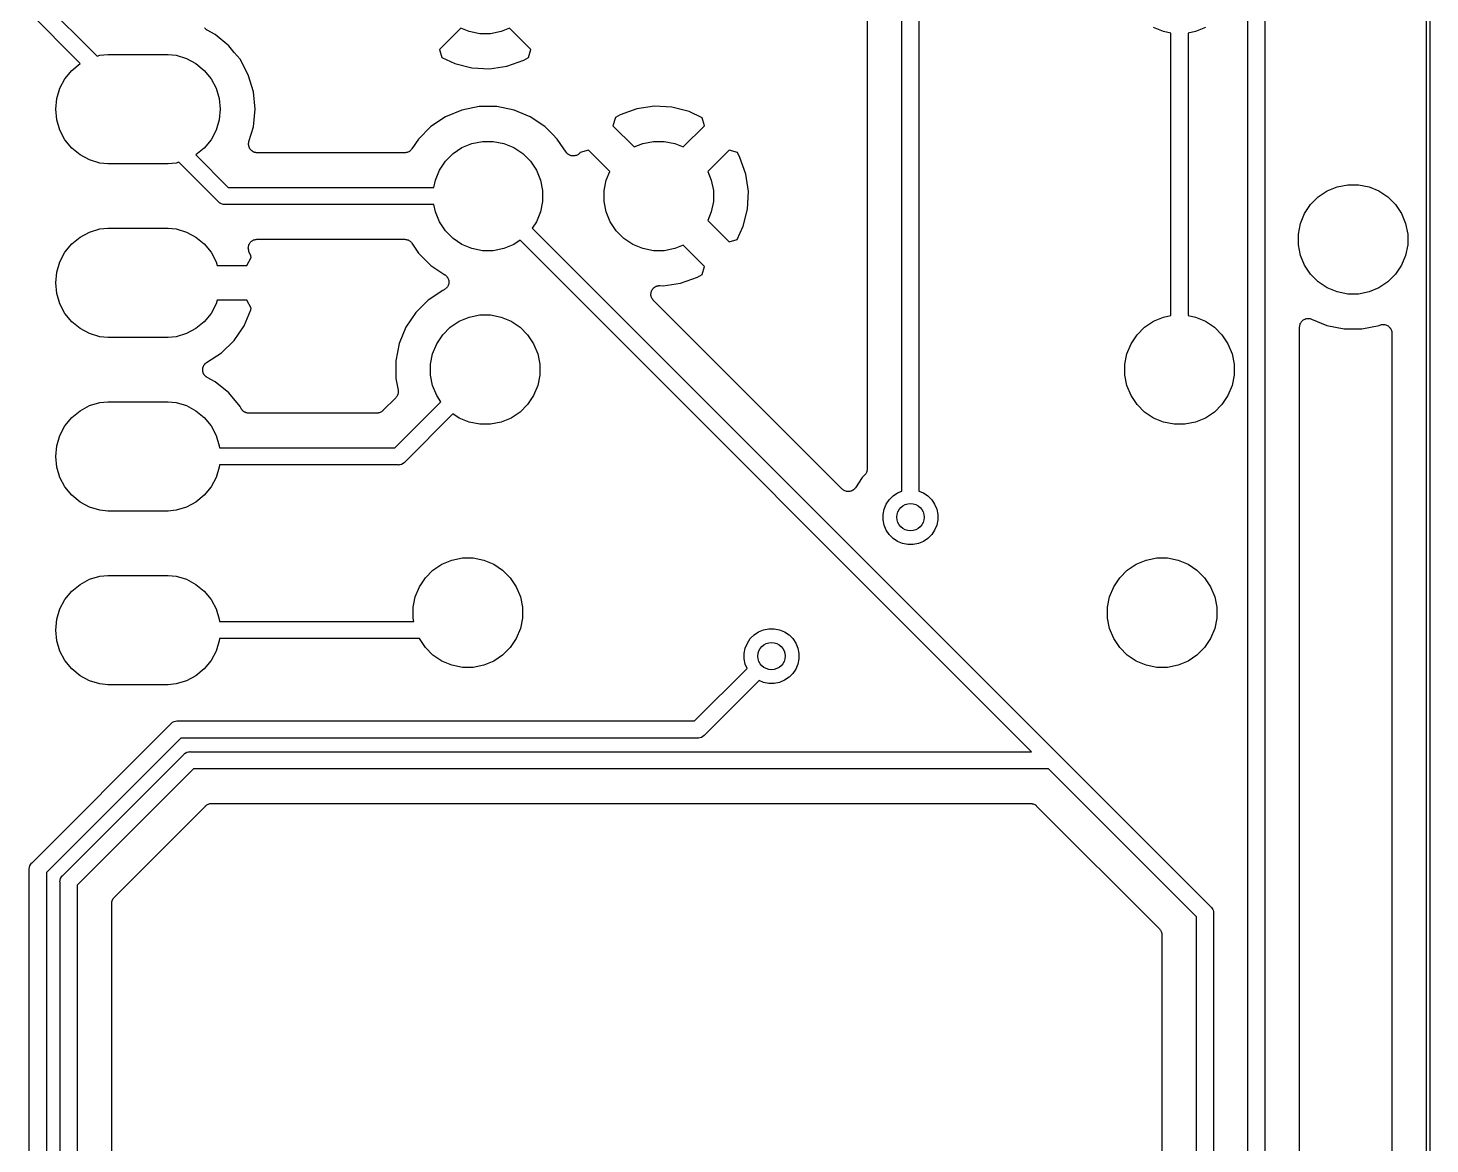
# Model space of a CAD drawing. Extents: x 19 to 115, y -142 to -17.
# Drawn here: x 94.91 to 115.42, y -67.21 to -50.88 of the extents above; entities that cross this region are included whole.
import ezdxf

# ---------------------------------------------------------------- set-up
doc = ezdxf.new("R2010")
doc.units = 0
doc.layers.add('BLACK', color=7, linetype='CONTINUOUS')

msp = doc.modelspace()

# ---------------------------------------------------------------- linework, layer by layer
at = {"layer": 'BLACK', "linetype": 'CONTINUOUS'}
for p, q in [((115.375, -142.215), (115.375, -16.705)), ((115.425, -16.6812), (115.425, -142.239)), ((112.76, -73.4662), (112.76, -49.6825)), ((113.01, -49.7282), (113.01, -73.5119)), ((107.19, -50.3293), (107.19, -57.3353)), ((107.698, -57.6578), (107.698, -50.2981)), ((107.948, -50.3438), (107.948, -57.6578)), ((95.6743, -51.4011), (94.911, -50.6377)), ((95.12, -50.4932), (95.9211, -51.2943)), ((111.527, -50.9343), (111.381, -50.874)), ((112.139, -50.874), (111.993, -50.9343)), ((97.4982, -50.8863), (97.4941, -50.8821)), ((97.5019, -50.8909), (97.4982, -50.8863)), ((97.5068, -50.8952), (97.5019, -50.8909)), ((97.5114, -50.8998), (97.5068, -50.8952)), ((97.5163, -50.9032), (97.5114, -50.8998)), ((97.5207, -50.907), (97.5163, -50.9032)), ((97.5264, -50.9102), (97.5207, -50.907)), ((97.5318, -50.9139), (97.5264, -50.9102)), ((97.5334, -50.9147), (97.5318, -50.9139)), ((97.6502, -50.9772), (97.5334, -50.9147)), ((97.8494, -51.1406), (97.6502, -50.9772)), ((101.242, -50.8825), (100.93, -51.1942)), ((101.367, -50.9343), (101.242, -50.8825)), ((101.521, -50.965), (101.367, -50.9343)), ((101.679, -50.965), (101.521, -50.965)), ((101.833, -50.9343), (101.679, -50.965)), ((101.958, -50.8825), (101.833, -50.9343)), ((102.27, -51.1942), (101.958, -50.8825)), ((111.635, -50.9558), (111.527, -50.9343)), ((111.635, -55.0892), (111.635, -50.9558)), ((111.993, -50.9343), (111.885, -50.9558)), ((111.885, -50.9558), (111.885, -55.0892)), ((95.9211, -51.2943), (95.9632, -51.2816)), ((95.9632, -51.2816), (96.0807, -51.27)), ((96.0807, -51.27), (96.9593, -51.27)), ((96.9593, -51.27), (97.0768, -51.2816)), ((97.0768, -51.2816), (97.2276, -51.3273)), ((97.9295, -51.2383), (97.8494, -51.1406)), ((98.0128, -51.3398), (97.9295, -51.2383)), ((97.9295, -51.2383), (97.9295, -51.2383)), ((100.93, -51.1942), (100.964, -51.3112)), ((102.235, -51.3148), (102.27, -51.1942)), ((95.5516, -51.5016), (95.6734, -51.4016)), ((95.6734, -51.4016), (95.6743, -51.4011)), ((97.2276, -51.3273), (97.3666, -51.4016)), ((97.3666, -51.4016), (97.4884, -51.5016)), ((98.1343, -51.567), (98.0128, -51.3398)), ((100.964, -51.3112), (101.157, -51.4024)), ((101.157, -51.4024), (101.407, -51.4651)), ((101.407, -51.4651), (101.664, -51.4778)), ((101.664, -51.4778), (101.919, -51.44)), ((101.919, -51.44), (102.165, -51.3522)), ((102.165, -51.3522), (102.235, -51.3148)), ((95.3773, -51.7624), (95.4516, -51.6234)), ((95.4516, -51.6234), (95.5516, -51.5016)), ((97.4884, -51.5016), (97.5884, -51.6234)), ((97.5884, -51.6234), (97.6627, -51.7624)), ((98.2091, -51.8136), (98.1343, -51.567)), ((95.3316, -51.9132), (95.3773, -51.7624)), ((97.6627, -51.7624), (97.7084, -51.9132)), ((98.2343, -52.07), (98.2091, -51.8136)), ((95.3161, -52.07), (95.3316, -51.9132)), ((95.3316, -52.2268), (95.3161, -52.07)), ((97.7084, -51.9132), (97.7239, -52.07)), ((97.7239, -52.07), (97.7084, -52.2268)), ((98.2091, -52.3264), (98.2343, -52.07)), ((101.258, -52.0823), (101.02, -52.1809)), ((101.511, -52.032), (101.258, -52.0823)), ((101.769, -52.032), (101.511, -52.032)), ((102.022, -52.0823), (101.769, -52.032)), ((102.26, -52.1809), (102.022, -52.0823)), ((103.821, -52.065), (103.575, -52.1528)), ((104.076, -52.0272), (103.821, -52.065)), ((104.333, -52.0399), (104.076, -52.0272)), ((104.583, -52.1026), (104.333, -52.0399)), ((104.776, -52.1938), (104.583, -52.1026)), ((95.3773, -52.3776), (95.3316, -52.2268)), ((97.7084, -52.2268), (97.6627, -52.3776)), ((101.02, -52.1809), (100.806, -52.324)), ((102.474, -52.324), (102.26, -52.1809)), ((103.505, -52.1902), (103.47, -52.3108)), ((103.575, -52.1528), (103.505, -52.1902)), ((104.81, -52.3108), (104.776, -52.1938)), ((95.4516, -52.5166), (95.3773, -52.3776)), ((97.6627, -52.3776), (97.5884, -52.5166)), ((98.1433, -52.5431), (98.2091, -52.3264)), ((100.624, -52.5062), (100.528, -52.6506)), ((100.806, -52.324), (100.624, -52.5062)), ((102.587, -52.437), (102.474, -52.324)), ((102.587, -52.4371), (102.587, -52.437)), ((102.656, -52.5062), (102.587, -52.4371)), ((102.784, -52.6979), (102.656, -52.5062)), ((103.47, -52.3108), (103.782, -52.6225)), ((104.498, -52.6225), (104.81, -52.3108)), ((95.5516, -52.6384), (95.4516, -52.5166)), ((95.6734, -52.7384), (95.5516, -52.6384)), ((97.4884, -52.6384), (97.3666, -52.7384)), ((97.5884, -52.5166), (97.4884, -52.6384)), ((98.1379, -52.5791), (98.1385, -52.5733)), ((98.1385, -52.5857), (98.1379, -52.5791)), ((98.1385, -52.5674), (98.1398, -52.561)), ((98.1385, -52.5733), (98.1385, -52.5674)), ((98.1385, -52.5922), (98.1385, -52.5857)), ((98.1396, -52.598), (98.1385, -52.5922)), ((98.1401, -52.6038), (98.1396, -52.598)), ((98.1398, -52.561), (98.1405, -52.5545)), ((98.142, -52.6101), (98.1401, -52.6038)), ((98.1405, -52.5545), (98.1422, -52.5489)), ((98.1432, -52.6165), (98.142, -52.6101)), ((98.1422, -52.5489), (98.1433, -52.5431)), ((98.1455, -52.622), (98.1432, -52.6165)), ((98.1471, -52.6276), (98.1455, -52.622)), ((98.1502, -52.6334), (98.1471, -52.6276)), ((98.1527, -52.6395), (98.1502, -52.6334)), ((98.1559, -52.6444), (98.1527, -52.6395)), ((98.1586, -52.6495), (98.1559, -52.6444)), ((98.1627, -52.6547), (98.1586, -52.6495)), ((98.1663, -52.6601), (98.1627, -52.6547)), ((98.1705, -52.6643), (98.1663, -52.6601)), ((98.1741, -52.6689), (98.1705, -52.6643)), ((98.1792, -52.6731), (98.1741, -52.6689)), ((98.1838, -52.6777), (98.1792, -52.6731)), ((98.1886, -52.681), (98.1838, -52.6777)), ((98.1931, -52.6848), (98.1886, -52.681)), ((98.1989, -52.688), (98.1931, -52.6848)), ((98.2043, -52.6916), (98.1989, -52.688)), ((98.2097, -52.6939), (98.2043, -52.6916)), ((98.2148, -52.6967), (98.2097, -52.6939)), ((98.2211, -52.6987), (98.2148, -52.6967)), ((98.2271, -52.7013), (98.2211, -52.6987)), ((98.2329, -52.7025), (98.2271, -52.7013)), ((98.2385, -52.7042), (98.2329, -52.7025)), ((98.245, -52.705), (98.2385, -52.7042)), ((98.2514, -52.7063), (98.245, -52.705)), ((98.2573, -52.7063), (98.2514, -52.7063)), ((98.2631, -52.707), (98.2573, -52.7063)), ((98.2649, -52.707), (98.2631, -52.707)), ((100.422, -52.707), (98.2649, -52.707)), ((100.434, -52.7058), (100.422, -52.707)), ((100.445, -52.7048), (100.434, -52.7058)), ((100.446, -52.7046), (100.445, -52.7048)), ((100.447, -52.7046), (100.446, -52.7046)), ((100.458, -52.7012), (100.447, -52.7046)), ((100.469, -52.6979), (100.458, -52.7012)), ((100.47, -52.6976), (100.469, -52.6979)), ((100.481, -52.6919), (100.47, -52.6974)), ((100.47, -52.6974), (100.47, -52.6976)), ((100.491, -52.6865), (100.481, -52.6919)), ((100.492, -52.6861), (100.491, -52.6865)), ((100.501, -52.6783), (100.492, -52.6858)), ((100.492, -52.6858), (100.492, -52.6861)), ((100.511, -52.671), (100.501, -52.6783)), ((100.519, -52.6611), (100.511, -52.6701)), ((100.511, -52.6701), (100.511, -52.6705)), ((100.511, -52.6705), (100.511, -52.671)), ((100.527, -52.652), (100.519, -52.6611)), ((100.528, -52.6506), (100.527, -52.651)), ((100.527, -52.651), (100.527, -52.651)), ((100.527, -52.651), (100.527, -52.651)), ((100.527, -52.651), (100.527, -52.652)), ((101.019, -52.83), (101.13, -52.7186)), ((101.13, -52.7186), (101.261, -52.631)), ((101.261, -52.631), (101.407, -52.5707)), ((101.407, -52.5707), (101.561, -52.54)), ((101.561, -52.54), (101.719, -52.54)), ((101.719, -52.54), (101.873, -52.5707)), ((101.873, -52.5707), (102.019, -52.631)), ((102.019, -52.631), (102.15, -52.7186)), ((102.15, -52.7186), (102.261, -52.83)), ((102.79, -52.7049), (102.784, -52.6979)), ((102.795, -52.7121), (102.79, -52.7049)), ((102.798, -52.7144), (102.795, -52.7121)), ((102.8, -52.7171), (102.798, -52.7144)), ((102.807, -52.7228), (102.8, -52.7171)), ((102.976, -52.72), (102.974, -52.7225)), ((102.979, -52.7178), (102.976, -52.72)), ((102.985, -52.7109), (102.979, -52.7178)), ((102.99, -52.7055), (102.985, -52.7109)), ((103.111, -52.67), (102.99, -52.7055)), ((103.422, -52.9817), (103.111, -52.67)), ((103.782, -52.6225), (103.907, -52.5707)), ((103.907, -52.5707), (104.061, -52.54)), ((104.061, -52.54), (104.219, -52.54)), ((104.219, -52.54), (104.373, -52.5707)), ((104.373, -52.5707), (104.498, -52.6225)), ((105.169, -52.67), (104.858, -52.9817)), ((105.29, -52.7053), (105.169, -52.67)), ((105.327, -52.7753), (105.29, -52.7053)), ((95.8124, -52.8127), (95.6734, -52.7384)), ((95.9632, -52.8584), (95.8124, -52.8127)), ((96.0807, -52.87), (95.9632, -52.8584)), ((96.9593, -52.87), (96.0807, -52.87)), ((97.0768, -52.8584), (96.9593, -52.87)), ((97.1189, -52.8457), (97.0768, -52.8584)), ((97.6973, -53.4241), (97.1189, -52.8457)), ((97.3666, -52.7384), (97.3657, -52.7389)), ((97.3657, -52.7389), (97.8418, -53.215)), ((100.931, -52.9611), (101.019, -52.83)), ((102.261, -52.83), (102.349, -52.9611)), ((102.813, -52.7289), (102.807, -52.7228)), ((102.816, -52.7306), (102.813, -52.7289)), ((102.819, -52.7328), (102.816, -52.7306)), ((102.827, -52.7371), (102.819, -52.7328)), ((102.835, -52.7418), (102.827, -52.7371)), ((102.838, -52.7429), (102.835, -52.7418)), ((102.841, -52.7445), (102.838, -52.7429)), ((102.849, -52.7472), (102.841, -52.7445)), ((102.858, -52.7503), (102.849, -52.7472)), ((102.861, -52.7508), (102.858, -52.7503)), ((102.864, -52.7518), (102.861, -52.7508)), ((102.873, -52.7527), (102.864, -52.7518)), ((102.882, -52.7541), (102.873, -52.7527)), ((102.886, -52.754), (102.882, -52.7541)), ((102.889, -52.7543), (102.886, -52.754)), ((102.898, -52.7535), (102.889, -52.7543)), ((102.907, -52.7531), (102.898, -52.7535)), ((102.91, -52.7523), (102.907, -52.7531)), ((102.914, -52.752), (102.91, -52.7523)), ((102.922, -52.7495), (102.914, -52.752)), ((102.931, -52.7474), (102.922, -52.7495)), ((102.934, -52.7459), (102.931, -52.7474)), ((102.938, -52.745), (102.934, -52.7459)), ((102.946, -52.7408), (102.938, -52.745)), ((102.954, -52.737), (102.946, -52.7408)), ((102.956, -52.735), (102.954, -52.737)), ((102.959, -52.7334), (102.956, -52.735)), ((102.966, -52.7278), (102.959, -52.7334)), ((102.974, -52.7225), (102.966, -52.7278)), ((105.415, -53.0209), (105.327, -52.7753)), ((100.849, -53.215), (100.871, -53.1066)), ((100.871, -53.1066), (100.931, -52.9611)), ((102.349, -52.9611), (102.409, -53.1066)), ((102.409, -53.1066), (102.44, -53.2612)), ((103.34, -53.2612), (103.371, -53.1066)), ((103.371, -53.1066), (103.422, -52.9817)), ((104.858, -52.9817), (104.909, -53.1066)), ((104.909, -53.1066), (104.94, -53.2612)), ((105.453, -53.2757), (105.415, -53.0209)), ((97.8418, -53.215), (100.849, -53.215)), ((102.44, -53.2612), (102.44, -53.4188)), ((103.34, -53.4188), (103.34, -53.2612)), ((104.94, -53.2612), (104.94, -53.4188)), ((105.44, -53.5331), (105.453, -53.2757)), ((113.79, -53.3536), (113.921, -53.266)), ((113.921, -53.266), (114.067, -53.2057)), ((114.067, -53.2057), (114.221, -53.175)), ((114.221, -53.175), (114.379, -53.175)), ((114.379, -53.175), (114.533, -53.2057)), ((114.533, -53.2057), (114.679, -53.266)), ((114.679, -53.266), (114.81, -53.3536)), ((97.7012, -53.4288), (97.6973, -53.4241)), ((97.7059, -53.4327), (97.7012, -53.4288)), ((97.7175, -53.4422), (97.7059, -53.4327)), ((97.7059, -53.4327), (97.7059, -53.4327)), ((97.7202, -53.4444), (97.7175, -53.4422)), ((97.7419, -53.456), (97.7202, -53.4444)), ((97.7655, -53.4632), (97.7419, -53.456)), ((97.7839, -53.465), (97.7655, -53.4632)), ((97.79, -53.4656), (97.7839, -53.465)), ((97.7839, -53.465), (97.7839, -53.465)), ((97.7961, -53.465), (97.79, -53.4656)), ((100.849, -53.465), (97.7961, -53.465)), ((100.871, -53.5734), (100.849, -53.465)), ((102.44, -53.4188), (102.409, -53.5734)), ((103.371, -53.5734), (103.34, -53.4188)), ((104.94, -53.4188), (104.909, -53.5734)), ((105.377, -53.783), (105.44, -53.5331)), ((113.591, -53.5961), (113.679, -53.465)), ((113.679, -53.465), (113.79, -53.3536)), ((114.81, -53.3536), (114.921, -53.465)), ((114.921, -53.465), (115.009, -53.5961)), ((100.931, -53.7189), (100.871, -53.5734)), ((101.019, -53.85), (100.931, -53.7189)), ((102.349, -53.7189), (102.288, -53.8108)), ((102.409, -53.5734), (102.349, -53.7189)), ((103.431, -53.7189), (103.371, -53.5734)), ((103.519, -53.85), (103.431, -53.7189)), ((104.909, -53.5734), (104.858, -53.6983)), ((104.858, -53.6983), (105.169, -54.01)), ((113.5, -53.8962), (113.531, -53.7416)), ((113.531, -53.7416), (113.591, -53.5961)), ((115.009, -53.5961), (115.069, -53.7416)), ((115.069, -53.7416), (115.1, -53.8962)), ((95.5516, -54.0416), (95.6734, -53.9416)), ((95.6734, -53.9416), (95.8124, -53.8673)), ((95.8124, -53.8673), (95.9632, -53.8216)), ((95.9632, -53.8216), (96.0807, -53.81)), ((96.0807, -53.81), (96.9593, -53.81)), ((96.9593, -53.81), (97.0768, -53.8216)), ((97.0768, -53.8216), (97.2276, -53.8673)), ((97.2276, -53.8673), (97.3666, -53.9416)), ((97.3666, -53.9416), (97.4884, -54.0416)), ((101.13, -53.9614), (101.019, -53.85)), ((102.288, -53.8108), (109.979, -61.5023)), ((103.63, -53.9614), (103.519, -53.85)), ((105.286, -53.9757), (105.377, -53.783)), ((113.5, -54.0538), (113.5, -53.8962)), ((115.1, -53.8962), (115.1, -54.0538)), ((95.4516, -54.1634), (95.5516, -54.0416)), ((97.4884, -54.0416), (97.5884, -54.1634)), ((98.1341, -54.0991), (98.1353, -54.0871)), ((98.1341, -54.0994), (98.1341, -54.0991)), ((98.1341, -54.0997), (98.1341, -54.0994)), ((98.1352, -54.1118), (98.1341, -54.0997)), ((98.1363, -54.1238), (98.1352, -54.1118)), ((98.1353, -54.0871), (98.1365, -54.075)), ((98.1364, -54.1241), (98.1363, -54.1238)), ((98.1364, -54.1244), (98.1364, -54.1241)), ((98.1399, -54.1361), (98.1364, -54.1244)), ((98.1365, -54.075), (98.1366, -54.0748)), ((98.1366, -54.0748), (98.1367, -54.0745)), ((98.1367, -54.0745), (98.1403, -54.0629)), ((98.1433, -54.1476), (98.1399, -54.1361)), ((98.1403, -54.0629), (98.1438, -54.0513)), ((98.1435, -54.1478), (98.1433, -54.1476)), ((98.1435, -54.1481), (98.1435, -54.1478)), ((98.1442, -54.1498), (98.1435, -54.1481)), ((98.1438, -54.0513), (98.1439, -54.0511)), ((98.1439, -54.0511), (98.144, -54.0508)), ((98.144, -54.0508), (98.1497, -54.0402)), ((98.1727, -54.2166), (98.1442, -54.1498)), ((98.1497, -54.0402), (98.1555, -54.0295)), ((98.1555, -54.0295), (98.1556, -54.0292)), ((98.1556, -54.0292), (98.1558, -54.029)), ((98.1558, -54.029), (98.1635, -54.0197)), ((98.1635, -54.0197), (98.1712, -54.0103)), ((98.1712, -54.0103), (98.1714, -54.0101)), ((98.1714, -54.0101), (98.1716, -54.0099)), ((98.1716, -54.0099), (98.1811, -54.0021)), ((98.1811, -54.0021), (98.1903, -53.9945)), ((98.1903, -53.9945), (98.1906, -53.9944)), ((98.1906, -53.9944), (98.1908, -53.9942)), ((98.1908, -53.9942), (98.2016, -53.9885)), ((98.2016, -53.9885), (98.2121, -53.9828)), ((98.2121, -53.9828), (98.2124, -53.9827)), ((98.2124, -53.9827), (98.2127, -53.9826)), ((98.2127, -53.9826), (98.2242, -53.9791)), ((98.2242, -53.9791), (98.2358, -53.9755)), ((98.2358, -53.9755), (98.2361, -53.9755)), ((98.2361, -53.9755), (98.2364, -53.9754)), ((98.2364, -53.9754), (98.2484, -53.9742)), ((98.2484, -53.9742), (98.2605, -53.973)), ((98.2605, -53.973), (98.2608, -53.973)), ((98.2608, -53.973), (98.2611, -53.973)), ((98.2611, -53.973), (100.422, -53.973)), ((100.422, -53.973), (100.422, -53.973)), ((100.422, -53.973), (100.423, -53.973)), ((100.423, -53.973), (100.423, -53.973)), ((100.423, -53.973), (100.424, -53.973)), ((100.424, -53.973), (100.435, -53.9743)), ((100.435, -53.9743), (100.447, -53.9755)), ((100.447, -53.9755), (100.448, -53.9757)), ((100.448, -53.9757), (100.448, -53.9758)), ((100.448, -53.9758), (100.46, -53.9793)), ((100.46, -53.9793), (100.471, -53.9828)), ((100.471, -53.9828), (100.471, -53.9831)), ((100.471, -53.9831), (100.472, -53.9833)), ((100.472, -53.9833), (100.482, -53.9889)), ((100.482, -53.9889), (100.493, -53.9945)), ((100.493, -53.9945), (100.493, -53.9949)), ((100.493, -53.9949), (100.494, -53.9952)), ((100.494, -53.9952), (100.503, -54.0028)), ((100.503, -54.0028), (100.512, -54.0103)), ((100.512, -54.0103), (100.512, -54.0107)), ((100.512, -54.0107), (100.513, -54.0111)), ((100.513, -54.0111), (100.52, -54.0203)), ((100.52, -54.0203), (100.528, -54.0294)), ((100.528, -54.0294), (100.624, -54.1738)), ((101.261, -54.049), (101.13, -53.9614)), ((101.407, -54.1093), (101.261, -54.049)), ((101.561, -54.14), (101.407, -54.1093)), ((101.719, -54.14), (101.561, -54.14)), ((101.873, -54.1093), (101.719, -54.14)), ((102.019, -54.049), (101.873, -54.1093)), ((102.111, -53.9876), (102.019, -54.049)), ((109.593, -61.47), (102.111, -53.9876)), ((103.761, -54.049), (103.63, -53.9614)), ((103.907, -54.1093), (103.761, -54.049)), ((104.061, -54.14), (103.907, -54.1093)), ((104.219, -54.14), (104.061, -54.14)), ((104.373, -54.1093), (104.219, -54.14)), ((104.498, -54.0575), (104.373, -54.1093)), ((104.81, -54.3692), (104.498, -54.0575)), ((105.169, -54.01), (105.286, -53.9757)), ((113.531, -54.2084), (113.5, -54.0538)), ((115.1, -54.0538), (115.069, -54.2084)), ((95.3316, -54.4532), (95.3773, -54.3024)), ((95.3773, -54.3024), (95.4516, -54.1634)), ((97.5884, -54.1634), (97.6627, -54.3024)), ((97.6627, -54.3024), (97.6789, -54.356)), ((97.6789, -54.356), (98.1148, -54.356)), ((98.1148, -54.356), (98.1779, -54.2411)), ((98.1779, -54.2411), (98.1727, -54.2166)), ((100.624, -54.1738), (100.806, -54.356)), ((100.806, -54.356), (101.012, -54.4938)), ((113.591, -54.3539), (113.531, -54.2084)), ((113.679, -54.485), (113.591, -54.3539)), ((115.009, -54.3539), (114.921, -54.485)), ((115.069, -54.2084), (115.009, -54.3539)), ((95.3161, -54.61), (95.3316, -54.4532)), ((101.012, -54.4938), (101.013, -54.4944)), ((101.013, -54.4944), (101.013, -54.4945)), ((101.013, -54.4945), (101.013, -54.4945)), ((101.013, -54.4945), (101.014, -54.4948)), ((101.014, -54.4948), (101.023, -54.5026)), ((101.023, -54.5026), (101.032, -54.5104)), ((101.032, -54.5104), (101.033, -54.5106)), ((101.033, -54.5106), (101.033, -54.5108)), ((101.033, -54.5108), (101.04, -54.5203)), ((101.04, -54.5203), (101.048, -54.5297)), ((101.048, -54.5297), (101.048, -54.5299)), ((101.048, -54.5299), (101.048, -54.5301)), ((101.048, -54.5301), (101.054, -54.5408)), ((101.054, -54.5408), (101.06, -54.5516)), ((101.06, -54.5516), (101.06, -54.5519)), ((101.06, -54.5519), (101.06, -54.5521)), ((101.06, -54.5521), (101.063, -54.5636)), ((101.063, -54.5636), (101.067, -54.5754)), ((104.459, -54.615), (104.705, -54.5272)), ((104.705, -54.5272), (104.775, -54.4898)), ((104.775, -54.4898), (104.81, -54.3692)), ((113.79, -54.5964), (113.679, -54.485)), ((114.921, -54.485), (114.81, -54.5964)), ((95.3316, -54.7668), (95.3161, -54.61)), ((95.3773, -54.9176), (95.3316, -54.7668)), ((100.98, -54.7209), (100.766, -54.864)), ((100.99, -54.7167), (100.98, -54.7209)), ((101.001, -54.7111), (100.99, -54.7167)), ((101.012, -54.7053), (101.001, -54.7111)), ((101.022, -54.6974), (101.012, -54.705)), ((101.012, -54.705), (101.012, -54.7052)), ((101.012, -54.7052), (101.012, -54.7053)), ((101.031, -54.6897), (101.022, -54.6974)), ((101.032, -54.6893), (101.031, -54.6895)), ((101.031, -54.6895), (101.031, -54.6897)), ((101.039, -54.68), (101.032, -54.6893)), ((101.047, -54.6707), (101.039, -54.68)), ((101.053, -54.6595), (101.047, -54.6702)), ((101.047, -54.6702), (101.047, -54.6704)), ((101.047, -54.6704), (101.047, -54.6707)), ((101.059, -54.6489), (101.053, -54.6595)), ((101.063, -54.6367), (101.059, -54.6484)), ((101.059, -54.6484), (101.059, -54.6486)), ((101.059, -54.6486), (101.059, -54.6489)), ((101.066, -54.6252), (101.063, -54.6367)), ((101.068, -54.6126), (101.066, -54.6247)), ((101.066, -54.6247), (101.066, -54.625)), ((101.066, -54.625), (101.066, -54.6252)), ((101.067, -54.5754), (101.067, -54.5756)), ((101.067, -54.5756), (101.067, -54.5759)), ((101.067, -54.5759), (101.068, -54.5879)), ((101.068, -54.5879), (101.069, -54.6)), ((101.069, -54.6006), (101.068, -54.6126)), ((101.069, -54.6), (101.069, -54.6003)), ((101.069, -54.6003), (101.069, -54.6006)), ((104.025, -54.7702), (104.027, -54.7608)), ((104.025, -54.7731), (104.025, -54.7702)), ((104.027, -54.7608), (104.028, -54.7514)), ((104.028, -54.7514), (104.029, -54.7486)), ((104.029, -54.7457), (104.032, -54.7368)), ((104.029, -54.7486), (104.029, -54.7457)), ((104.032, -54.7368), (104.035, -54.7277)), ((104.035, -54.7277), (104.037, -54.7252)), ((104.037, -54.7252), (104.038, -54.7224)), ((104.038, -54.7224), (104.043, -54.7143)), ((104.043, -54.7143), (104.047, -54.706)), ((104.047, -54.706), (104.049, -54.7037)), ((104.049, -54.7037), (104.05, -54.7012)), ((104.05, -54.7012), (104.057, -54.6942)), ((104.057, -54.6942), (104.063, -54.6869)), ((104.063, -54.6869), (104.065, -54.6851)), ((104.065, -54.6851), (104.067, -54.6829)), ((104.067, -54.6829), (104.075, -54.6773)), ((104.075, -54.6773), (104.082, -54.6713)), ((104.082, -54.6713), (104.085, -54.67)), ((104.085, -54.67), (104.087, -54.6682)), ((104.087, -54.6682), (104.096, -54.6642)), ((104.096, -54.6642), (104.104, -54.6598)), ((104.104, -54.6598), (104.107, -54.6589)), ((104.107, -54.6589), (104.11, -54.6577)), ((104.11, -54.6577), (104.119, -54.6554)), ((104.119, -54.6554), (104.128, -54.6527)), ((104.128, -54.6527), (104.131, -54.6524)), ((104.131, -54.6524), (104.134, -54.6517)), ((104.134, -54.6517), (104.143, -54.6512)), ((104.143, -54.6512), (104.153, -54.6503)), ((104.153, -54.6503), (104.155, -54.6506)), ((104.155, -54.6506), (104.158, -54.6505)), ((104.158, -54.6505), (104.204, -54.6528)), ((104.204, -54.6528), (104.459, -54.615)), ((113.921, -54.684), (113.79, -54.5964)), ((114.067, -54.7443), (113.921, -54.684)), ((114.221, -54.775), (114.067, -54.7443)), ((114.533, -54.7443), (114.379, -54.775)), ((114.679, -54.684), (114.533, -54.7443)), ((114.81, -54.5964), (114.679, -54.684)), ((95.4516, -55.0566), (95.3773, -54.9176)), ((97.6627, -54.9176), (97.5884, -55.0566)), ((97.6789, -54.864), (97.6627, -54.9176)), ((98.1148, -54.864), (97.6789, -54.864)), ((98.1779, -54.9789), (98.1148, -54.864)), ((100.766, -54.864), (100.584, -55.0462)), ((104.025, -54.776), (104.025, -54.7731)), ((104.026, -54.7855), (104.025, -54.776)), ((104.026, -54.795), (104.026, -54.7855)), ((104.027, -54.7978), (104.026, -54.795)), ((104.027, -54.8007), (104.027, -54.7978)), ((104.03, -54.8098), (104.027, -54.8007)), ((104.032, -54.8191), (104.03, -54.8098)), ((104.033, -54.8217), (104.032, -54.8191)), ((104.034, -54.8245), (104.033, -54.8217)), ((104.039, -54.8329), (104.034, -54.8245)), ((104.043, -54.8416), (104.039, -54.8329)), ((104.044, -54.8439), (104.043, -54.8416)), ((104.046, -54.8465), (104.044, -54.8439)), ((104.052, -54.8539), (104.046, -54.8465)), ((104.057, -54.8616), (104.052, -54.8539)), ((104.059, -54.8636), (104.057, -54.8616)), ((104.061, -54.8659), (104.059, -54.8636)), ((104.062, -54.8671), (104.061, -54.8659)), ((106.823, -57.6279), (104.062, -54.8671)), ((114.379, -54.775), (114.221, -54.775)), ((95.5516, -55.1784), (95.4516, -55.0566)), ((95.6734, -55.2784), (95.5516, -55.1784)), ((97.4884, -55.1784), (97.3666, -55.2784)), ((97.5884, -55.0566), (97.4884, -55.1784)), ((98.0718, -55.2404), (98.1727, -55.0034)), ((98.1727, -55.0034), (98.1779, -54.9789)), ((100.584, -55.0462), (100.441, -55.2604)), ((101.09, -55.2586), (101.221, -55.171)), ((101.221, -55.171), (101.367, -55.1107)), ((101.367, -55.1107), (101.521, -55.08)), ((101.521, -55.08), (101.679, -55.08)), ((101.679, -55.08), (101.833, -55.1107)), ((101.833, -55.1107), (101.979, -55.171)), ((101.979, -55.171), (102.11, -55.2586)), ((111.25, -55.2586), (111.381, -55.171)), ((111.381, -55.171), (111.527, -55.1107)), ((111.527, -55.1107), (111.635, -55.0892)), ((111.885, -55.0892), (111.993, -55.1107)), ((111.993, -55.1107), (112.139, -55.171)), ((112.139, -55.171), (112.27, -55.2586)), ((113.54, -55.1852), (113.548, -55.176)), ((113.548, -55.176), (113.556, -55.1667)), ((113.556, -55.1662), (113.566, -55.1586)), ((113.556, -55.1664), (113.556, -55.1662)), ((113.556, -55.1667), (113.556, -55.1664)), ((113.566, -55.1586), (113.575, -55.151)), ((113.575, -55.1507), (113.586, -55.1451)), ((113.575, -55.1509), (113.575, -55.1507)), ((113.575, -55.151), (113.575, -55.1509)), ((113.586, -55.1451), (113.597, -55.1394)), ((113.597, -55.1392), (113.609, -55.1358)), ((113.597, -55.1393), (113.597, -55.1392)), ((113.597, -55.1394), (113.597, -55.1393)), ((113.609, -55.1358), (113.621, -55.1323)), ((113.621, -55.1322), (113.633, -55.1311)), ((113.621, -55.1323), (113.621, -55.1322)), ((113.621, -55.1323), (113.621, -55.1323)), ((113.633, -55.1311), (113.645, -55.1299)), ((113.645, -55.1299), (113.646, -55.13)), ((113.646, -55.13), (113.646, -55.1299)), ((113.646, -55.1299), (113.658, -55.1312)), ((113.658, -55.1312), (113.67, -55.1324)), ((113.67, -55.1324), (113.67, -55.1325)), ((113.67, -55.1325), (113.671, -55.1325)), ((113.671, -55.1325), (113.682, -55.1361)), ((113.682, -55.1361), (113.694, -55.1396)), ((113.694, -55.1396), (113.918, -55.2327)), ((95.8124, -55.3527), (95.6734, -55.2784)), ((95.9632, -55.3984), (95.8124, -55.3527)), ((97.2276, -55.3527), (97.0768, -55.3984)), ((97.3666, -55.2784), (97.2276, -55.3527)), ((97.9267, -55.453), (98.0718, -55.2404)), ((100.441, -55.2604), (100.342, -55.4985)), ((100.891, -55.5011), (100.979, -55.37)), ((100.979, -55.37), (101.09, -55.2586)), ((102.11, -55.2586), (102.221, -55.37)), ((102.221, -55.37), (102.309, -55.5011)), ((111.051, -55.5011), (111.139, -55.37)), ((111.139, -55.37), (111.25, -55.2586)), ((112.27, -55.2586), (112.381, -55.37)), ((112.381, -55.37), (112.469, -55.5011)), ((113.518, -55.2552), (113.519, -55.2431)), ((113.518, -55.2558), (113.518, -55.2552)), ((113.518, -55.2569), (113.518, -55.2558)), ((113.518, -55.2558), (113.518, -55.2558)), ((113.518, -55.2558), (113.518, -55.2558)), ((113.518, -73.4807), (113.518, -55.2569)), ((113.519, -55.2431), (113.521, -55.2312)), ((113.521, -55.2305), (113.524, -55.219)), ((113.521, -55.2309), (113.521, -55.2305)), ((113.521, -55.2312), (113.521, -55.2309)), ((113.524, -55.219), (113.528, -55.2075)), ((113.528, -55.2069), (113.534, -55.1964)), ((113.528, -55.2072), (113.528, -55.2069)), ((113.528, -55.2075), (113.528, -55.2072)), ((113.534, -55.1964), (113.54, -55.1857)), ((113.54, -55.1855), (113.54, -55.1852)), ((113.54, -55.1857), (113.54, -55.1855)), ((113.918, -55.2327), (114.171, -55.283)), ((114.171, -55.283), (114.429, -55.283)), ((114.429, -55.283), (114.682, -55.2327)), ((114.682, -55.2327), (114.691, -55.2286)), ((114.691, -55.2286), (114.692, -55.2282)), ((114.692, -55.2282), (114.693, -55.228)), ((114.692, -55.2282), (114.692, -55.2282)), ((114.692, -55.2282), (114.692, -55.2282)), ((114.693, -55.228), (114.705, -55.2246)), ((114.705, -55.2246), (114.716, -55.2212)), ((114.716, -55.2212), (114.717, -55.2212)), ((114.717, -55.2211), (114.729, -55.2201)), ((114.717, -55.2212), (114.717, -55.2211)), ((114.729, -55.2201), (114.741, -55.219)), ((114.741, -55.219), (114.741, -55.219)), ((114.741, -55.219), (114.742, -55.219)), ((114.742, -55.219), (114.753, -55.2203)), ((114.753, -55.2203), (114.766, -55.2216)), ((114.766, -55.2216), (114.766, -55.2217)), ((114.766, -55.2217), (114.766, -55.2217)), ((114.766, -55.2217), (114.778, -55.2253)), ((114.778, -55.2253), (114.789, -55.2289)), ((114.789, -55.2289), (114.79, -55.2291)), ((114.79, -55.2291), (114.79, -55.2292)), ((114.79, -55.2292), (114.8, -55.2349)), ((114.8, -55.2349), (114.811, -55.2407)), ((114.811, -55.2407), (114.811, -55.2409)), ((114.811, -55.2409), (114.812, -55.2411)), ((114.812, -55.2411), (114.821, -55.2487)), ((114.821, -55.2487), (114.83, -55.2565)), ((114.83, -55.2565), (114.83, -55.2568)), ((114.83, -55.2568), (114.831, -55.257)), ((114.831, -55.257), (114.838, -55.2662)), ((114.838, -55.2662), (114.846, -55.2757)), ((114.846, -55.2757), (114.846, -55.276)), ((114.846, -55.276), (114.846, -55.2763)), ((114.846, -55.2763), (114.852, -55.2868)), ((114.852, -55.2868), (114.857, -55.2976)), ((114.857, -55.2976), (114.858, -55.2979)), ((114.858, -55.2979), (114.858, -55.2982)), ((114.858, -55.2982), (114.861, -55.3097)), ((114.861, -55.3097), (114.865, -55.3213)), ((114.865, -55.3213), (114.865, -55.3216)), ((114.865, -55.3216), (114.865, -55.322)), ((114.865, -55.322), (114.866, -55.3339)), ((114.866, -55.3339), (114.867, -55.346)), ((114.867, -55.346), (114.867, -97.7902)), ((96.0807, -55.41), (95.9632, -55.3984)), ((96.9593, -55.41), (96.0807, -55.41)), ((97.0768, -55.3984), (96.9593, -55.41)), ((97.7429, -55.6332), (97.9267, -55.453)), ((100.342, -55.4985), (100.292, -55.7512)), ((100.831, -55.6466), (100.891, -55.5011)), ((102.309, -55.5011), (102.369, -55.6466)), ((110.991, -55.6466), (111.051, -55.5011)), ((112.469, -55.5011), (112.529, -55.6466)), ((97.4956, -55.8016), (97.5002, -55.797)), ((97.5002, -55.797), (97.5044, -55.792)), ((97.5044, -55.792), (97.509, -55.7883)), ((97.509, -55.7883), (97.5132, -55.7841)), ((97.5132, -55.7841), (97.5187, -55.7805)), ((97.5187, -55.7805), (97.5238, -55.7764)), ((97.5238, -55.7764), (97.7429, -55.6332)), ((100.292, -55.7512), (100.292, -56.0088)), ((100.8, -55.8012), (100.831, -55.6466)), ((102.369, -55.6466), (102.4, -55.8012)), ((110.96, -55.8012), (110.991, -55.6466)), ((112.529, -55.6466), (112.56, -55.8012)), ((97.4663, -55.8809), (97.4669, -55.8751)), ((97.4668, -55.8874), (97.4663, -55.8809)), ((97.4668, -55.894), (97.4668, -55.8874)), ((97.4678, -55.8998), (97.4668, -55.894)), ((97.4669, -55.8751), (97.467, -55.8692)), ((97.467, -55.8692), (97.4683, -55.8628)), ((97.4683, -55.9056), (97.4678, -55.8998)), ((97.4683, -55.8628), (97.469, -55.8563)), ((97.4701, -55.9119), (97.4683, -55.9056)), ((97.469, -55.8563), (97.4708, -55.8507)), ((97.4713, -55.9183), (97.4701, -55.9119)), ((97.4708, -55.8507), (97.472, -55.8449)), ((97.4735, -55.9238), (97.4713, -55.9183)), ((97.472, -55.8449), (97.4746, -55.8389)), ((97.4752, -55.9295), (97.4735, -55.9238)), ((97.4746, -55.8389), (97.4765, -55.8327)), ((97.4781, -55.9353), (97.4752, -55.9295)), ((97.4765, -55.8327), (97.4794, -55.8275)), ((97.4806, -55.9413), (97.4781, -55.9353)), ((97.4794, -55.8275), (97.4817, -55.8221)), ((97.4838, -55.9463), (97.4806, -55.9413)), ((97.4817, -55.8221), (97.4853, -55.8167)), ((97.4865, -55.9515), (97.4838, -55.9463)), ((97.4853, -55.8167), (97.4885, -55.811)), ((97.4905, -55.9566), (97.4865, -55.9515)), ((97.4885, -55.811), (97.4923, -55.8064)), ((97.4941, -55.9621), (97.4905, -55.9566)), ((97.4923, -55.8064), (97.4956, -55.8016)), ((97.4982, -55.9663), (97.4941, -55.9621)), ((97.5019, -55.9709), (97.4982, -55.9663)), ((97.5068, -55.9752), (97.5019, -55.9709)), ((97.5114, -55.9798), (97.5068, -55.9752)), ((97.5163, -55.9832), (97.5114, -55.9798)), ((97.5207, -55.987), (97.5163, -55.9832)), ((97.5264, -55.9902), (97.5207, -55.987)), ((97.5318, -55.9939), (97.5264, -55.9902)), ((97.5334, -55.9947), (97.5318, -55.9939)), ((97.6502, -56.0572), (97.5334, -55.9947)), ((100.8, -55.9588), (100.8, -55.8012)), ((100.831, -56.1134), (100.8, -55.9588)), ((102.4, -55.9588), (102.369, -56.1134)), ((102.4, -55.8012), (102.4, -55.9588)), ((110.96, -55.9588), (110.96, -55.8012)), ((110.991, -56.1134), (110.96, -55.9588)), ((112.56, -55.9588), (112.529, -56.1134)), ((112.56, -55.8012), (112.56, -55.9588)), ((97.8494, -56.2206), (97.6502, -56.0572)), ((100.292, -56.0088), (100.326, -56.1791)), ((100.326, -56.1791), (100.326, -56.1796)), ((100.326, -56.1796), (100.326, -56.1797)), ((100.326, -56.1797), (100.326, -56.1797)), ((100.326, -56.1797), (100.326, -56.1808)), ((100.326, -56.1808), (100.327, -56.1927)), ((100.327, -56.1927), (100.328, -56.2043)), ((100.328, -56.2055), (100.327, -56.2173)), ((100.328, -56.2043), (100.328, -56.2049)), ((100.328, -56.2049), (100.328, -56.2055)), ((100.891, -56.2589), (100.831, -56.1134)), ((102.369, -56.1134), (102.309, -56.2589)), ((111.051, -56.2589), (110.991, -56.1134)), ((112.529, -56.1134), (112.469, -56.2589)), ((95.6734, -56.4816), (95.8124, -56.4073)), ((95.8124, -56.4073), (95.9632, -56.3616)), ((95.9632, -56.3616), (96.0807, -56.35)), ((96.0807, -56.35), (96.9593, -56.35)), ((96.9593, -56.35), (97.0768, -56.3616)), ((97.0768, -56.3616), (97.2276, -56.4073)), ((97.2276, -56.4073), (97.3666, -56.4816)), ((98.0128, -56.4198), (97.8494, -56.2206)), ((100.291, -56.2937), (100.105, -56.4798)), ((100.278, -57.025), (100.952, -56.3508)), ((100.299, -56.2846), (100.291, -56.2937)), ((100.306, -56.2755), (100.299, -56.2846)), ((100.307, -56.2745), (100.306, -56.275)), ((100.306, -56.275), (100.306, -56.2755)), ((100.312, -56.2641), (100.307, -56.2745)), ((100.318, -56.2538), (100.312, -56.2641)), ((100.319, -56.2527), (100.318, -56.2532)), ((100.318, -56.2532), (100.318, -56.2538)), ((100.322, -56.2414), (100.319, -56.2527)), ((100.326, -56.2302), (100.322, -56.2414)), ((100.327, -56.2173), (100.326, -56.229)), ((100.326, -56.229), (100.326, -56.2296)), ((100.326, -56.2296), (100.326, -56.2302)), ((100.952, -56.3508), (100.891, -56.2589)), ((102.221, -56.39), (102.11, -56.5014)), ((102.309, -56.2589), (102.221, -56.39)), ((111.139, -56.39), (111.051, -56.2589)), ((111.25, -56.5014), (111.139, -56.39)), ((112.381, -56.39), (112.27, -56.5014)), ((112.469, -56.2589), (112.381, -56.39)), ((95.4516, -56.7034), (95.5516, -56.5816)), ((95.5516, -56.5816), (95.6734, -56.4816)), ((97.3666, -56.4816), (97.4884, -56.5816)), ((97.4884, -56.5816), (97.5884, -56.7034)), ((98.0289, -56.4499), (98.0128, -56.4198)), ((98.032, -56.4546), (98.0289, -56.4499)), ((98.0346, -56.4595), (98.032, -56.4546)), ((98.0389, -56.4648), (98.0346, -56.4595)), ((98.0427, -56.4705), (98.0389, -56.4648)), ((98.0466, -56.4745), (98.0427, -56.4705)), ((98.0502, -56.4789), (98.0466, -56.4745)), ((98.0554, -56.4832), (98.0502, -56.4789)), ((98.0602, -56.488), (98.0554, -56.4832)), ((98.0648, -56.4912), (98.0602, -56.488)), ((98.0691, -56.4948), (98.0648, -56.4912)), ((98.0751, -56.4981), (98.0691, -56.4948)), ((98.0807, -56.5018), (98.0751, -56.4981)), ((98.0859, -56.504), (98.0807, -56.5018)), ((98.0909, -56.5067), (98.0859, -56.504)), ((98.0973, -56.5088), (98.0909, -56.5067)), ((98.1036, -56.5114), (98.0973, -56.5088)), ((98.1091, -56.5125), (98.1036, -56.5114)), ((98.1145, -56.5142), (98.1091, -56.5125)), ((98.1212, -56.515), (98.1145, -56.5142)), ((98.1279, -56.5163), (98.1212, -56.515)), ((98.1335, -56.5164), (98.1279, -56.5163)), ((98.1391, -56.517), (98.1335, -56.5164)), ((98.1409, -56.517), (98.1391, -56.517)), ((100.015, -56.517), (98.1409, -56.517)), ((100.027, -56.5159), (100.015, -56.517)), ((100.039, -56.5148), (100.027, -56.5159)), ((100.04, -56.5146), (100.039, -56.5146)), ((100.039, -56.5146), (100.039, -56.5148)), ((100.051, -56.5112), (100.04, -56.5146)), ((100.062, -56.5079), (100.051, -56.5112)), ((100.063, -56.5076), (100.062, -56.5079)), ((100.064, -56.5074), (100.063, -56.5076)), ((100.074, -56.5019), (100.064, -56.5074)), ((100.084, -56.4965), (100.074, -56.5019)), ((100.085, -56.4961), (100.084, -56.4965)), ((100.095, -56.4884), (100.085, -56.4958)), ((100.085, -56.4958), (100.085, -56.4961)), ((100.104, -56.481), (100.095, -56.4884)), ((100.105, -56.4801), (100.104, -56.481)), ((100.105, -56.4798), (100.105, -56.4801)), ((100.105, -56.4801), (100.105, -56.4801)), ((100.105, -56.4801), (100.105, -56.4801)), ((101.129, -56.5276), (100.423, -57.234)), ((101.221, -56.589), (101.129, -56.5276)), ((101.367, -56.6493), (101.221, -56.589)), ((101.979, -56.589), (101.833, -56.6493)), ((102.11, -56.5014), (101.979, -56.589)), ((111.381, -56.589), (111.25, -56.5014)), ((111.527, -56.6493), (111.381, -56.589)), ((112.139, -56.589), (111.993, -56.6493)), ((112.27, -56.5014), (112.139, -56.589)), ((95.3773, -56.8424), (95.4516, -56.7034)), ((97.5884, -56.7034), (97.6627, -56.8424)), ((101.521, -56.68), (101.367, -56.6493)), ((101.679, -56.68), (101.521, -56.68)), ((101.833, -56.6493), (101.679, -56.68)), ((111.681, -56.68), (111.527, -56.6493)), ((111.839, -56.68), (111.681, -56.68)), ((111.993, -56.6493), (111.839, -56.68)), ((95.3161, -57.15), (95.3316, -56.9932)), ((95.3316, -56.9932), (95.3773, -56.8424)), ((97.6627, -56.8424), (97.7084, -56.9932)), ((97.7084, -56.9932), (97.7116, -57.025)), ((97.7116, -57.025), (100.278, -57.025)), ((95.3316, -57.3068), (95.3161, -57.15)), ((100.423, -57.234), (100.419, -57.2388)), ((95.3773, -57.4576), (95.3316, -57.3068)), ((97.7084, -57.3068), (97.6627, -57.4576)), ((97.7116, -57.275), (97.7084, -57.3068)), ((100.324, -57.275), (97.7116, -57.275)), ((100.33, -57.2756), (100.324, -57.275)), ((100.336, -57.275), (100.33, -57.2756)), ((100.355, -57.2732), (100.336, -57.275)), ((100.336, -57.275), (100.336, -57.275)), ((100.378, -57.266), (100.355, -57.2732)), ((100.4, -57.2544), (100.378, -57.266)), ((100.419, -57.2388), (100.4, -57.2544)), ((107.153, -57.4251), (107.118, -57.4602)), ((107.16, -57.416), (107.153, -57.4251)), ((107.168, -57.407), (107.16, -57.416)), ((107.169, -57.4059), (107.168, -57.4065)), ((107.168, -57.4065), (107.168, -57.407)), ((107.174, -57.3956), (107.169, -57.4059)), ((107.18, -57.3853), (107.174, -57.3956)), ((107.184, -57.3729), (107.18, -57.3841)), ((107.18, -57.3841), (107.18, -57.3847)), ((107.18, -57.3847), (107.18, -57.3853)), ((107.187, -57.3617), (107.184, -57.3729)), ((107.189, -57.3488), (107.187, -57.3604)), ((107.187, -57.3604), (107.187, -57.361)), ((107.187, -57.361), (107.187, -57.3617)), ((107.19, -57.3371), (107.189, -57.3488)), ((107.19, -57.3353), (107.19, -57.3357)), ((107.19, -57.3357), (107.19, -57.3357)), ((107.19, -57.3357), (107.19, -57.3358)), ((107.19, -57.3358), (107.19, -57.3371)), ((95.4516, -57.5966), (95.3773, -57.4576)), ((95.5516, -57.7184), (95.4516, -57.5966)), ((97.5884, -57.5966), (97.4884, -57.7184)), ((97.6627, -57.4576), (97.5884, -57.5966)), ((106.832, -57.6355), (106.823, -57.6279)), ((106.842, -57.6432), (106.832, -57.6355)), ((106.842, -57.6434), (106.842, -57.6432)), ((106.842, -57.6436), (106.842, -57.6434)), ((106.853, -57.6493), (106.842, -57.6436)), ((106.983, -57.6441), (106.982, -57.6443)), ((106.982, -57.6443), (106.982, -57.6446)), ((106.992, -57.6366), (106.983, -57.6441)), ((107.002, -57.6291), (106.992, -57.6366)), ((107.01, -57.6195), (107.002, -57.6285)), ((107.002, -57.6285), (107.002, -57.6288)), ((107.002, -57.6288), (107.002, -57.6291)), ((107.018, -57.6101), (107.01, -57.6195)), ((107.019, -57.6087), (107.018, -57.6095)), ((107.018, -57.6095), (107.018, -57.6095)), ((107.018, -57.6095), (107.018, -57.6095)), ((107.018, -57.6095), (107.018, -57.6101)), ((107.118, -57.4602), (107.019, -57.6087)), ((95.6734, -57.8184), (95.5516, -57.7184)), ((95.8124, -57.8927), (95.6734, -57.8184)), ((97.3666, -57.8184), (97.2276, -57.8927)), ((97.4884, -57.7184), (97.3666, -57.8184)), ((106.863, -57.655), (106.853, -57.6493)), ((106.864, -57.6552), (106.863, -57.655)), ((106.864, -57.6553), (106.864, -57.6552)), ((106.876, -57.6589), (106.864, -57.6553)), ((106.887, -57.6624), (106.876, -57.6589)), ((106.887, -57.6625), (106.887, -57.6624)), ((106.888, -57.6626), (106.887, -57.6625)), ((106.9, -57.6638), (106.888, -57.6626)), ((106.912, -57.6651), (106.9, -57.6638)), ((106.924, -57.664), (106.912, -57.6651)), ((106.912, -57.6651), (106.912, -57.6651)), ((106.912, -57.6651), (106.912, -57.6651)), ((106.936, -57.6629), (106.924, -57.664)), ((106.937, -57.6628), (106.936, -57.6629)), ((106.949, -57.6593), (106.937, -57.6628)), ((106.937, -57.6628), (106.937, -57.6628)), ((106.96, -57.656), (106.949, -57.6593)), ((106.961, -57.6558), (106.96, -57.656)), ((106.972, -57.6501), (106.961, -57.6557)), ((106.961, -57.6557), (106.961, -57.6558)), ((106.982, -57.6446), (106.972, -57.6501)), ((107.469, -57.8495), (107.512, -57.784)), ((107.512, -57.784), (107.568, -57.7283)), ((107.568, -57.7283), (107.634, -57.6845)), ((107.634, -57.6845), (107.698, -57.6578)), ((107.948, -57.6578), (108.012, -57.6845)), ((108.012, -57.6845), (108.078, -57.7283)), ((108.078, -57.7283), (108.134, -57.784)), ((108.134, -57.784), (108.177, -57.8495)), ((95.9632, -57.9384), (95.8124, -57.8927)), ((96.0807, -57.95), (95.9632, -57.9384)), ((96.9593, -57.95), (96.0807, -57.95)), ((97.0768, -57.9384), (96.9593, -57.95)), ((97.2276, -57.8927), (97.0768, -57.9384)), ((107.423, -57.9996), (107.438, -57.9223)), ((107.423, -58.0784), (107.423, -57.9996)), ((107.438, -57.9223), (107.469, -57.8495)), ((108.177, -57.8495), (108.208, -57.9223)), ((108.208, -57.9223), (108.223, -57.9996)), ((108.223, -57.9996), (108.223, -58.0784)), ((107.438, -58.1557), (107.423, -58.0784)), ((107.469, -58.2285), (107.438, -58.1557)), ((107.512, -58.294), (107.469, -58.2285)), ((108.177, -58.2285), (108.134, -58.294)), ((108.208, -58.1557), (108.177, -58.2285)), ((108.223, -58.0784), (108.208, -58.1557)), ((107.568, -58.3497), (107.512, -58.294)), ((107.634, -58.3935), (107.568, -58.3497)), ((107.706, -58.4236), (107.634, -58.3935)), ((107.784, -58.439), (107.706, -58.4236)), ((107.862, -58.439), (107.784, -58.439)), ((107.94, -58.4236), (107.862, -58.439)), ((108.012, -58.3935), (107.94, -58.4236)), ((108.078, -58.3497), (108.012, -58.3935)), ((108.134, -58.294), (108.078, -58.3497)), ((100.967, -58.727), (101.113, -58.6667)), ((101.113, -58.6667), (101.267, -58.636)), ((101.267, -58.636), (101.425, -58.636)), ((101.425, -58.636), (101.579, -58.6667)), ((101.579, -58.6667), (101.725, -58.727)), ((111.127, -58.727), (111.273, -58.6667)), ((111.273, -58.6667), (111.427, -58.636)), ((111.427, -58.636), (111.585, -58.636)), ((111.585, -58.636), (111.739, -58.6667)), ((111.739, -58.6667), (111.885, -58.727)), ((100.725, -58.926), (100.836, -58.8146)), ((100.836, -58.8146), (100.967, -58.727)), ((101.725, -58.727), (101.856, -58.8146)), ((101.856, -58.8146), (101.967, -58.926)), ((110.885, -58.926), (110.996, -58.8146)), ((110.996, -58.8146), (111.127, -58.727)), ((111.885, -58.727), (112.016, -58.8146)), ((112.016, -58.8146), (112.127, -58.926)), ((95.5516, -59.1216), (95.6734, -59.0216)), ((95.6734, -59.0216), (95.8124, -58.9473)), ((95.8124, -58.9473), (95.9632, -58.9016)), ((95.9632, -58.9016), (96.0807, -58.89)), ((96.0807, -58.89), (96.9593, -58.89)), ((96.9593, -58.89), (97.0768, -58.9016)), ((97.0768, -58.9016), (97.2276, -58.9473)), ((97.2276, -58.9473), (97.3666, -59.0216)), ((97.3666, -59.0216), (97.4884, -59.1216)), ((100.577, -59.2026), (100.637, -59.0571)), ((100.637, -59.0571), (100.725, -58.926)), ((101.967, -58.926), (102.055, -59.0571)), ((102.055, -59.0571), (102.115, -59.2026)), ((110.737, -59.2026), (110.797, -59.0571)), ((110.797, -59.0571), (110.885, -58.926)), ((112.127, -58.926), (112.215, -59.0571)), ((112.215, -59.0571), (112.275, -59.2026)), ((95.3773, -59.3824), (95.4516, -59.2434)), ((95.4516, -59.2434), (95.5516, -59.1216)), ((97.4884, -59.1216), (97.5884, -59.2434)), ((97.5884, -59.2434), (97.6627, -59.3824)), ((100.546, -59.3572), (100.577, -59.2026)), ((102.115, -59.2026), (102.146, -59.3572)), ((110.706, -59.3572), (110.737, -59.2026)), ((112.275, -59.2026), (112.306, -59.3572)), ((95.3316, -59.5332), (95.3773, -59.3824)), ((97.6627, -59.3824), (97.7084, -59.5332)), ((100.546, -59.5148), (100.546, -59.3572)), ((102.146, -59.3572), (102.146, -59.5148)), ((110.706, -59.5148), (110.706, -59.3572)), ((112.306, -59.3572), (112.306, -59.5148)), ((95.3161, -59.69), (95.3316, -59.5332)), ((95.3316, -59.8468), (95.3161, -59.69)), ((97.7084, -59.5332), (97.7116, -59.565)), ((97.7116, -59.565), (100.556, -59.565)), ((100.556, -59.565), (100.546, -59.5148)), ((102.115, -59.6694), (102.055, -59.8149)), ((102.146, -59.5148), (102.115, -59.6694)), ((105.602, -59.7165), (105.674, -59.6864)), ((105.674, -59.6864), (105.752, -59.671)), ((105.752, -59.671), (105.83, -59.671)), ((105.83, -59.671), (105.908, -59.6864)), ((105.908, -59.6864), (105.98, -59.7165)), ((110.737, -59.6694), (110.706, -59.5148)), ((110.797, -59.8149), (110.737, -59.6694)), ((112.275, -59.6694), (112.215, -59.8149)), ((112.306, -59.5148), (112.275, -59.6694)), ((95.3773, -59.9976), (95.3316, -59.8468)), ((97.7084, -59.8468), (97.6627, -59.9976)), ((97.7116, -59.815), (97.7084, -59.8468)), ((100.637, -59.815), (97.7116, -59.815)), ((100.725, -59.946), (100.637, -59.815)), ((102.055, -59.8149), (101.967, -59.946)), ((105.406, -59.9543), (105.437, -59.8815)), ((105.437, -59.8815), (105.48, -59.816)), ((105.48, -59.816), (105.536, -59.7603)), ((105.536, -59.7603), (105.602, -59.7165)), ((105.98, -59.7165), (106.046, -59.7603)), ((106.046, -59.7603), (106.102, -59.816)), ((106.102, -59.816), (106.145, -59.8815)), ((106.145, -59.8815), (106.176, -59.9543)), ((110.885, -59.946), (110.797, -59.8149)), ((112.215, -59.8149), (112.127, -59.946)), ((95.4516, -60.1366), (95.3773, -59.9976)), ((97.6627, -59.9976), (97.5884, -60.1366)), ((100.836, -60.0574), (100.725, -59.946)), ((100.967, -60.145), (100.836, -60.0574)), ((101.856, -60.0574), (101.725, -60.145)), ((101.967, -59.946), (101.856, -60.0574)), ((105.391, -60.0316), (105.406, -59.9543)), ((105.391, -60.1104), (105.391, -60.0316)), ((106.176, -59.9543), (106.191, -60.0316)), ((106.191, -60.0316), (106.191, -60.1104)), ((110.996, -60.0574), (110.885, -59.946)), ((111.127, -60.145), (110.996, -60.0574)), ((112.016, -60.0574), (111.885, -60.145)), ((112.127, -59.946), (112.016, -60.0574)), ((95.5516, -60.2584), (95.4516, -60.1366)), ((95.6734, -60.3584), (95.5516, -60.2584)), ((97.4884, -60.2584), (97.3666, -60.3584)), ((97.5884, -60.1366), (97.4884, -60.2584)), ((101.113, -60.2053), (100.967, -60.145)), ((101.267, -60.236), (101.113, -60.2053)), ((101.425, -60.236), (101.267, -60.236)), ((101.579, -60.2053), (101.425, -60.236)), ((101.725, -60.145), (101.579, -60.2053)), ((104.665, -61.02), (105.433, -60.2521)), ((105.406, -60.1877), (105.391, -60.1104)), ((105.433, -60.2521), (105.406, -60.1877)), ((106.145, -60.2605), (106.102, -60.326)), ((106.176, -60.1877), (106.145, -60.2605)), ((106.191, -60.1104), (106.176, -60.1877)), ((111.273, -60.2053), (111.127, -60.145)), ((111.427, -60.236), (111.273, -60.2053)), ((111.585, -60.236), (111.427, -60.236)), ((111.739, -60.2053), (111.585, -60.236)), ((111.885, -60.145), (111.739, -60.2053)), ((95.8124, -60.4327), (95.6734, -60.3584)), ((95.9632, -60.4784), (95.8124, -60.4327)), ((96.0807, -60.49), (95.9632, -60.4784)), ((96.9593, -60.49), (96.0807, -60.49)), ((97.0768, -60.4784), (96.9593, -60.49)), ((97.2276, -60.4327), (97.0768, -60.4784)), ((97.3666, -60.3584), (97.2276, -60.4327)), ((105.61, -60.4289), (104.81, -61.229)), ((105.674, -60.4556), (105.61, -60.4289)), ((105.752, -60.471), (105.674, -60.4556)), ((105.83, -60.471), (105.752, -60.471)), ((105.908, -60.4556), (105.83, -60.471)), ((105.98, -60.4255), (105.908, -60.4556)), ((106.046, -60.3817), (105.98, -60.4255)), ((106.102, -60.326), (106.046, -60.3817)), ((94.9699, -63.0939), (97.0029, -61.0609)), ((97.0029, -61.0609), (97.0068, -61.0562)), ((97.0068, -61.0562), (97.015, -61.0494)), ((97.015, -61.0494), (97.0258, -61.0406)), ((97.0258, -61.0406), (97.0475, -61.0289)), ((97.0475, -61.0289), (97.0711, -61.0218)), ((97.0711, -61.0218), (97.0895, -61.02)), ((97.0895, -61.02), (97.0956, -61.0194)), ((97.0895, -61.02), (97.0895, -61.02)), ((97.0956, -61.0194), (97.1017, -61.02)), ((97.1017, -61.02), (104.665, -61.02)), ((97.1474, -61.27), (95.179, -63.2384)), ((104.711, -61.27), (97.1474, -61.27)), ((104.717, -61.2706), (104.711, -61.27)), ((104.723, -61.27), (104.717, -61.2706)), ((104.742, -61.2682), (104.723, -61.27)), ((104.723, -61.27), (104.723, -61.27)), ((104.765, -61.261), (104.742, -61.2682)), ((104.787, -61.2494), (104.765, -61.261)), ((104.806, -61.2338), (104.787, -61.2494)), ((104.81, -61.229), (104.806, -61.2338)), ((95.42, -63.2803), (97.1893, -61.5109)), ((97.1893, -61.5109), (97.1932, -61.5062)), ((97.1932, -61.5062), (97.2023, -61.4987)), ((97.2023, -61.4987), (97.2122, -61.4906)), ((97.2122, -61.4906), (97.2339, -61.479)), ((97.2339, -61.479), (97.2356, -61.4784)), ((97.2356, -61.4784), (97.2575, -61.4718)), ((97.2575, -61.4718), (97.2759, -61.47)), ((97.2759, -61.47), (97.282, -61.4694)), ((97.2759, -61.47), (97.2759, -61.47)), ((97.282, -61.4694), (97.2881, -61.47)), ((97.2881, -61.47), (109.593, -61.47)), ((109.979, -61.5023), (109.984, -61.5062)), ((109.984, -61.5062), (109.988, -61.5109)), ((109.988, -61.5109), (110.158, -61.6814)), ((97.3338, -61.72), (95.629, -63.4248)), ((109.843, -61.72), (97.3338, -61.72)), ((109.981, -61.8582), (109.843, -61.72)), ((110.158, -61.6814), (110.158, -61.6815)), ((110.158, -61.6815), (112.219, -63.7423)), ((112.01, -63.8868), (109.981, -61.8582)), ((109.981, -61.8582), (109.981, -61.8582)), ((96.1742, -63.598), (97.507, -62.2652)), ((97.507, -62.2652), (97.5073, -62.2649)), ((97.5073, -62.2649), (97.5083, -62.264)), ((97.5073, -62.2649), (97.5073, -62.2649)), ((97.5073, -62.2649), (97.5073, -62.2649)), ((97.5083, -62.264), (97.5175, -62.2566)), ((97.5175, -62.2566), (97.5265, -62.2492)), ((97.5265, -62.2492), (97.5271, -62.2489)), ((97.5271, -62.2489), (97.5276, -62.2485)), ((97.5276, -62.2485), (97.5381, -62.2431)), ((97.5381, -62.2431), (97.5484, -62.2376)), ((97.5484, -62.2376), (97.549, -62.2374)), ((97.549, -62.2374), (97.5496, -62.2371)), ((97.5496, -62.2371), (97.5609, -62.2338)), ((97.5609, -62.2338), (97.5721, -62.2304)), ((97.5721, -62.2304), (97.5728, -62.2304)), ((97.5728, -62.2304), (97.5734, -62.2302)), ((97.5734, -62.2302), (97.5851, -62.2291)), ((97.5851, -62.2291), (97.5968, -62.228)), ((97.5968, -62.228), (109.58, -62.228)), ((109.58, -62.228), (109.581, -62.228)), ((109.581, -62.228), (109.581, -62.228)), ((109.581, -62.228), (109.581, -62.228)), ((109.581, -62.228), (109.582, -62.228)), ((109.582, -62.228), (109.594, -62.2293)), ((109.594, -62.2293), (109.605, -62.2305)), ((109.605, -62.2305), (109.606, -62.2307)), ((109.606, -62.2307), (109.607, -62.2308)), ((109.607, -62.2308), (109.618, -62.2343)), ((109.618, -62.2343), (109.629, -62.2378)), ((109.629, -62.2378), (109.63, -62.2381)), ((109.63, -62.2381), (109.63, -62.2383)), ((109.63, -62.2383), (109.641, -62.2439)), ((109.641, -62.2439), (109.651, -62.2495)), ((109.651, -62.2495), (109.651, -62.2499)), ((109.651, -62.2499), (109.652, -62.2502)), ((109.652, -62.2502), (109.661, -62.2577)), ((109.661, -62.2577), (109.67, -62.2652)), ((109.67, -62.2652), (111.465, -64.06)), ((94.9284, -63.1866), (94.9308, -63.1621)), ((94.9308, -63.1621), (94.9379, -63.1385)), ((94.9379, -63.1385), (94.9496, -63.1168)), ((94.9496, -63.1168), (94.9613, -63.1025)), ((94.9613, -63.1025), (94.9652, -63.0978)), ((94.9613, -63.1025), (94.9613, -63.1025)), ((94.9652, -63.0978), (94.9699, -63.0939)), ((94.929, -63.1927), (94.9284, -63.1866)), ((94.929, -73.8028), (94.929, -63.1927)), ((95.179, -63.2384), (95.179, -73.8485)), ((95.3784, -63.373), (95.3808, -63.3485)), ((95.379, -63.3791), (95.3784, -63.373)), ((95.379, -74.805), (95.379, -63.3791)), ((95.3808, -63.3485), (95.388, -63.3249)), ((95.388, -63.3249), (95.3996, -63.3032)), ((95.3996, -63.3032), (95.4113, -63.2889)), ((95.4113, -63.2889), (95.4152, -63.2842)), ((95.4113, -63.2889), (95.4113, -63.2889)), ((95.4152, -63.2842), (95.42, -63.2803)), ((95.629, -63.4248), (95.629, -74.9239)), ((96.137, -63.686), (96.1383, -63.6744)), ((96.137, -63.6873), (96.137, -63.686)), ((96.137, -63.6874), (96.137, -63.6873)), ((96.137, -63.6878), (96.137, -63.6874)), ((96.137, -63.6874), (96.137, -63.6874)), ((96.137, -74.8927), (96.137, -63.6878)), ((96.1383, -63.6744), (96.1395, -63.6627)), ((96.1395, -63.6627), (96.1397, -63.6621)), ((96.1397, -63.6621), (96.1398, -63.6614)), ((96.1398, -63.6614), (96.1433, -63.6502)), ((96.1433, -63.6502), (96.1468, -63.639)), ((96.1468, -63.639), (96.1471, -63.6384)), ((96.1471, -63.6384), (96.1473, -63.6378)), ((96.1473, -63.6378), (96.1529, -63.6275)), ((96.1529, -63.6275), (96.1585, -63.6172)), ((96.1585, -63.6172), (96.1589, -63.6166)), ((96.1589, -63.6166), (96.1592, -63.616)), ((96.1592, -63.616), (96.1667, -63.6071)), ((96.1667, -63.6071), (96.1742, -63.598)), ((112.219, -63.7423), (112.224, -63.7462)), ((112.224, -63.7462), (112.228, -63.751)), ((112.228, -63.751), (112.239, -63.7652)), ((112.239, -63.7652), (112.246, -63.7776)), ((112.246, -63.7776), (112.251, -63.7869)), ((112.251, -63.7869), (112.258, -63.8105)), ((112.01, -72.4032), (112.01, -63.8868)), ((112.258, -63.8105), (112.26, -63.8289)), ((112.26, -63.8289), (112.26, -63.8289)), ((112.26, -63.8289), (112.261, -63.835)), ((112.261, -63.835), (112.26, -63.8411)), ((112.26, -63.8411), (112.26, -72.4489)), ((111.465, -64.06), (111.465, -64.0603)), ((111.465, -64.0603), (111.465, -64.0603)), ((111.465, -64.0603), (111.465, -64.0603)), ((111.465, -64.0603), (111.466, -64.0613)), ((111.466, -64.0613), (111.473, -64.0705)), ((111.473, -64.0705), (111.481, -64.0795)), ((111.481, -64.0795), (111.481, -64.0801)), ((111.481, -64.0801), (111.482, -64.0806)), ((111.482, -64.0806), (111.487, -64.0911)), ((111.487, -64.0911), (111.492, -64.1014)), ((111.492, -64.1014), (111.493, -64.1021)), ((111.493, -64.1021), (111.493, -64.1027)), ((111.493, -64.1027), (111.496, -64.1139)), ((111.496, -64.1139), (111.5, -64.1251)), ((111.5, -64.1251), (111.5, -64.1258)), ((111.5, -64.1258), (111.5, -64.1265)), ((111.5, -64.1265), (111.501, -64.1382)), ((111.501, -64.1382), (111.502, -64.1498)), ((111.502, -64.1498), (111.502, -68.096))]:
    msp.add_line(p, q, dxfattribs=at)
at = {"layer": 'BLACK'}
for centre in [(107.823, -58.039), (105.791, -60.071)]:
    msp.add_circle(centre, 0.2, dxfattribs=at)

doc.saveas('drawing.dxf')
